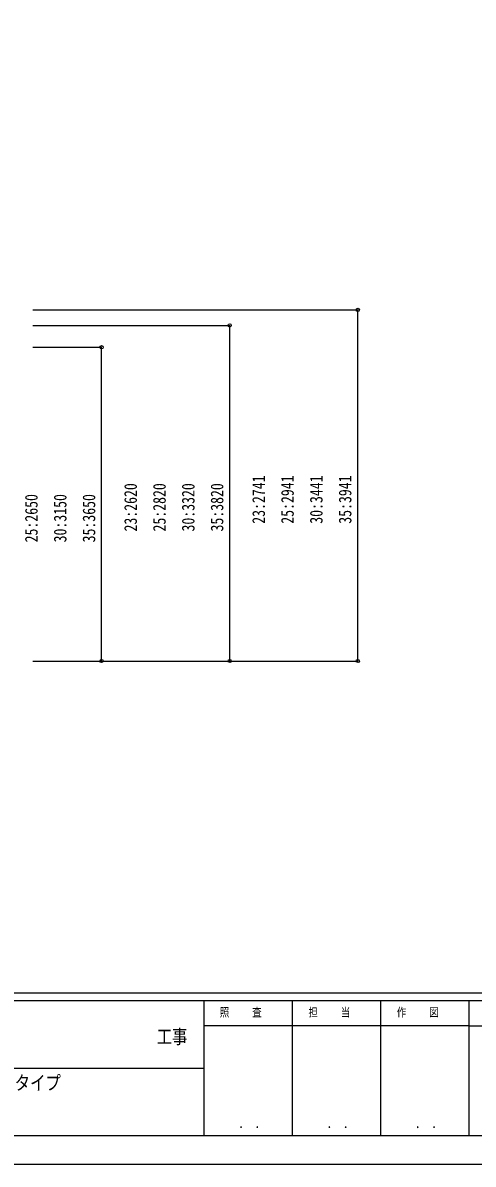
# Model space of a CAD drawing. Units: millimetres, scale not verified. Extents: x -12615 to 12615, y -8910 to 8910.
# Drawn here: x 2471 to 5988, y -8910 to 0 of the extents above; entities that cross this region are included whole.
import ezdxf
from ezdxf.enums import TextEntityAlignment as Align

# ---------------------------------------------------------------- set-up
doc = ezdxf.new("R2010")
doc.units = ezdxf.units.MM
doc.header["$LTSCALE"] = 40
for name, color, linetype in [('0-2_USER1', 3, 'Continuous'), ('0-6_YKK_D', 6, 'Continuous'), ('0-7_YKK_ZWAK', 7, 'Continuous')]:
    doc.layers.add(name, color=color, linetype=linetype)
doc.styles.add('ＭＳ ゴシック', font='')
doc.styles.get('ＭＳ ゴシック').set_extended_font_data('MS Gothic')

msp = doc.modelspace()

# ---------------------------------------------------------------- linework, layer by layer
at = {"layer": '0-6_YKK_D'}
for p, q in [((2550.56, -2241.07), (5087.71, -2241.07)), ((5086.71, -4982.18), (5086.71, -2241.07)), ((2550.56, -2362.18), (4087.71, -2362.18)), ((4086.71, -4982.18), (4086.71, -2362.18)), ((2550.56, -2532.18), (3087.71, -2532.18)), ((3086.71, -4982.18), (3086.71, -2532.18)), ((2550.56, -4982.18), (3087.71, -4982.18)), ((2550.56, -4982.18), (5087.71, -4982.18)), ((2551.56, -4982.18), (4087.71, -4982.18))]:
    msp.add_line(p, q, dxfattribs=at)
for centre in [(5086.71, -2241.07), (4086.71, -2362.18), (3086.71, -2532.18), (3086.71, -4982.18), (4086.71, -4982.18), (5086.71, -4982.18)]:
    msp.add_circle(centre, 12.75, dxfattribs=at)
at = {"layer": '0-7_YKK_ZWAK'}
for p, q in [((11685.06, -7575), (-11714.94, -7575)), ((3885.06, -7635), (-14.94, -7635)), ((4575.06, -7635), (4575.06, -8685)), ((5265.06, -7635), (5265.06, -8685)), ((5955.06, -7635), (5955.06, -8685)), ((6555.06, -7635), (5955.06, -7635)), ((5955.06, -7830), (3885.06, -7830)), ((5955.06, -7830), (6555.06, -7830)), ((-14.94, -8160), (3885.06, -8160)), ((-14.94, -8685), (3885.06, -8685)), ((3885.06, -8685), (5955.06, -8685)), ((5955.06, -8685), (6555.06, -8685))]:
    msp.add_line(p, q, dxfattribs=at)
msp.add_lwpolyline([(-12615, -8910), (12615, -8910), (12615, 8910), (-12615, 8910)], close=True, dxfattribs=at)
msp.add_lwpolyline([(5955.06, -7635), (3885.06, -7635), (3885.06, -8685)], dxfattribs=at)

# ---------------------------------------------------------------- texts
at = {"layer": '0-2_USER1', "style": 'ＭＳ ゴシック', "width": 0.8}
msp.add_text('カーポート ジーポートPro PV 3000タイプ', height=110, dxfattribs=at).set_placement((489.47, -8363.23), align=Align.BOTTOM_LEFT)
at = {"layer": '0-6_YKK_D', "style": 'ＭＳ ゴシック', "width": 0.8}
for s, p in [('23:2741', (4391.71, -3910.43)), ('25:2941', (4616.71, -3910.43)), ('30:3441', (4841.71, -3910.43)), ('35:3941', (5066.71, -3910.43)), ('23:2620', (3391.71, -3970.98)), ('25:2820', (3616.71, -3970.98)), ('30:3320', (3841.71, -3970.98)), ('35:3820', (4066.71, -3970.98)), ('25:2650', (2616.71, -4055.98)), ('30:3150', (2841.71, -4055.98)), ('35:3650', (3066.71, -4055.98))]:
    msp.add_text(s, height=98.97, rotation=90, dxfattribs=at).set_placement(p, align=Align.BOTTOM_LEFT)
at = {"layer": '0-7_YKK_ZWAK', "style": 'ＭＳ ゴシック', "width": 0.8}
for s, height, p in [('照     査', 65.98, (4009.26, -7777.5)), ('担     当', 65.98, (4701.66, -7777.5)), ('作     図', 65.98, (5391.66, -7777.5)), ('工事', 110, (3517, -8002.39)), ('． ．', 77.75, (4155, -8653.06)), ('． ．', 77.75, (4845, -8653.06)), ('． ．', 77.75, (5535, -8653.06))]:
    msp.add_text(s, height=height, dxfattribs=at).set_placement(p, align=Align.BOTTOM_LEFT)

doc.saveas('drawing.dxf')
